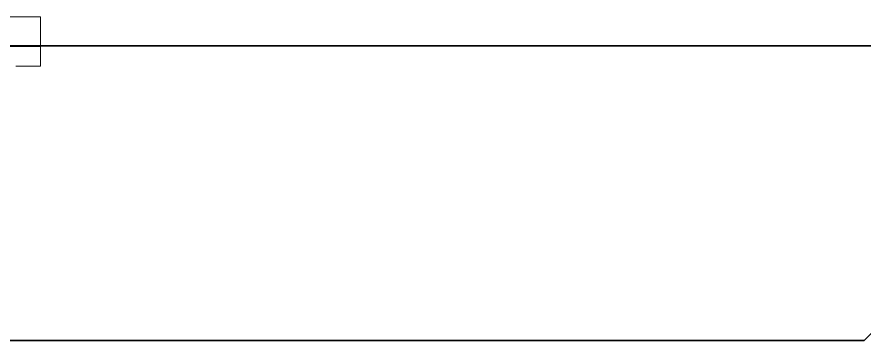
# Model space of a CAD drawing. Header units: millimetres. Extents: x -5968 to 8419, y -11886 to 221.
# Drawn here: x -2762 to -1898, y -10660 to -10334 of the extents above; entities that cross this region are included whole.
import ezdxf

# ---------------------------------------------------------------- set-up
doc = ezdxf.new("R2010")
doc.units = ezdxf.units.MM
doc.header["$LTSCALE"] = 20
doc.layers.add('Innenausbau_Konstruktion', color=7, linetype='Continuous')

# ---------------------------------------------------------------- blocks, each defined once
blk = doc.blocks.new('Gruppe')
at = {"color": 7, "linetype": 'Continuous', "lineweight": 9, "transparency": 33554687}
for points, invisible_edges in [([(1025, 200.01, 701), (-1025, 200.01, 701), (-1025, 150.01, 711), (-1000, 150.01, 711)], 8), ([(1025, 200.01, 701), (-1000, 150.01, 711), (1000, 150.01, 711)], 11), ([(1000, 150.01, 711), (1025, 150.01, 711), (1025, 200.01, 701)], 8), ([(1025, 200.01, 701), (1025, 150.01, 711), (1025, 150.01, 681), (1025, 170, 681)], 8), ([(1025, 170, 681), (1025, 170, 651), (1025, 200.01, 651), (1025, 200.01, 701)], 8), ([(-1000, 150.01, 681), (-1025, 150.01, 681), (-1025, 170, 681), (1025, 170, 681)], 8), ([(1000, 150.01, 681), (-1000, 150.01, 681), (1025, 170, 681)], 11), ([(1025, 170, 681), (1025, 150.01, 681), (1000, 150.01, 681)], 8)]:
    blk.add_3dface(points, dxfattribs=dict(at, invisible_edges=invisible_edges))
for points in [[(-1025, 200.01, 701), (1025, 200.01, 701), (1025, 200.01, 651), (-1025, 200.01, 651)], [(1025, 170, 651), (-1025, 170, 651), (-1025, 200.01, 651), (1025, 200.01, 651)], [(1025, 170, 681), (-1025, 170, 681), (-1025, 170, 651), (1025, 170, 651)], [(1025, 150.01, 711), (1000, 150.01, 711), (1000, 150.01, 681), (1025, 150.01, 681)]]:
    blk.add_3dface(points, dxfattribs=at)
blk = doc.blocks.new('Gruppe-9')
at = {"color": 7, "transparency": 33554687}
blk.add_blockref('Gruppe', (0, 0), dxfattribs=at)
blk = doc.blocks.new('Fenster (3D)')
at = {"color": 7, "transparency": 33554687}
blk.add_blockref('Gruppe-9', (0, 0), dxfattribs=at)

msp = doc.modelspace()

# ---------------------------------------------------------------- linework, layer by layer
at = {"layer": 'Innenausbau_Konstruktion', "color": 7, "linetype": 'Continuous', "lineweight": 25, "transparency": 33554687}
for points in [[(-5968.06, -10363.44, 3025.11), (-1598.06, -10363.44, 3025.11), (-1898.06, -10663.44, 3025.11), (-5668.06, -10663.44, 3025.11)], [(-5668.06, -10663.44, 5525.11), (-1898.06, -10663.44, 5525.11), (-1598.06, -10363.44, 5525.11), (-5968.06, -10363.44, 5525.11)], [(-5968.06, -10363.44, 3025.11), (-5968.06, -10363.44, 5525.11), (-1598.06, -10363.44, 5525.11), (-1598.06, -10363.44, 3025.11)]]:
    msp.add_3dface(points, dxfattribs=at)

# ---------------------------------------------------------------- block references
at = {"layer": 'Innenausbau_Konstruktion', "color": 7, "transparency": 33554687}
msp.add_blockref('Fenster (3D)', (-3763.06, -10533.85, 3027.11), dxfattribs=at)

doc.saveas('drawing.dxf')
